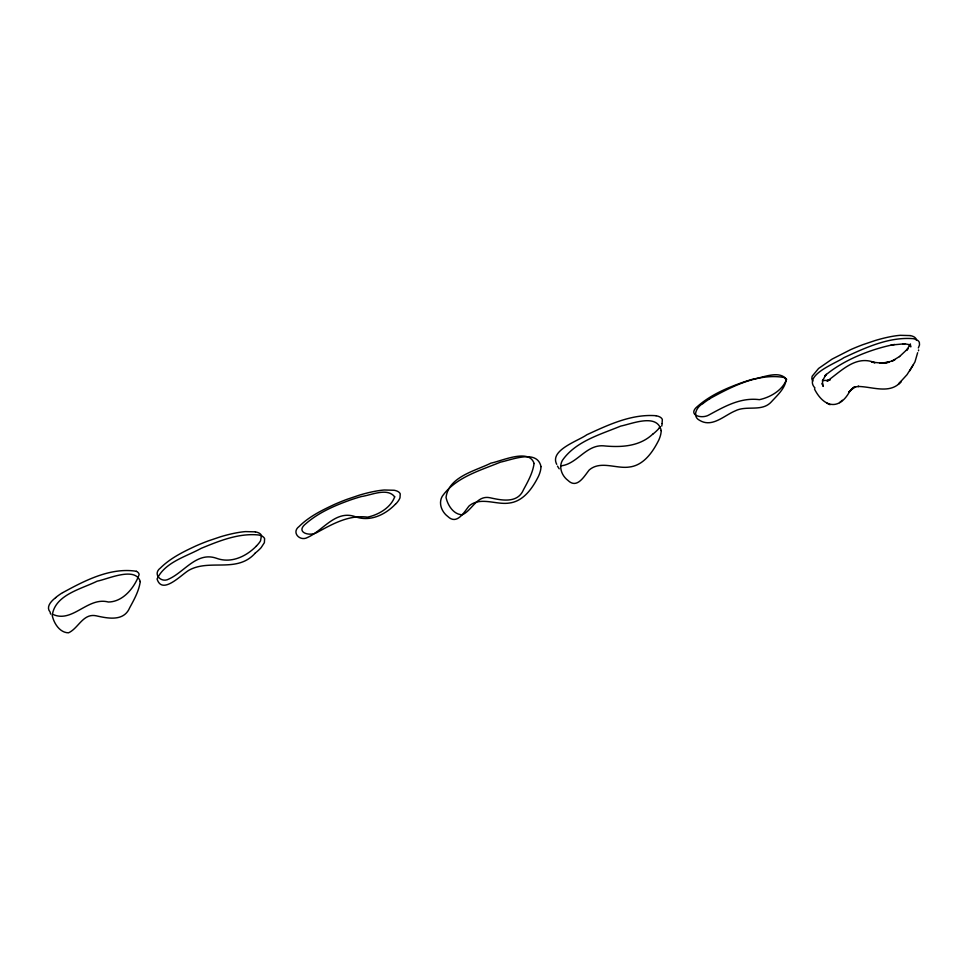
<?xml version="1.0" encoding="UTF-8"?>
<svg xmlns="http://www.w3.org/2000/svg" width="968" height="968" viewBox="0 0 968 968"><rect width="100%" height="100%" fill="white"/><g stroke="black" fill="none" stroke-linecap="round" stroke-linejoin="round"><path stroke-width="1.45" d="M917.628 352.727L914.966 361.899L909.654 370.913M661.749 426.114L662.148 423.681M918.499 350.791L918.632 349.932M910.041 345.431L910.44 343.955L906.496 350.38L908.008 348.613L899.466 356.599M662.088 423.439L662.33 419.495A58.177 15.004 -21 0 0 656.038 415.744M918.342 347.948L919.515 344.947L919.346 342.442A58.177 15.016 -21 0 0 913.126 338.655C888.685 336.767 865.416 347.742 843.769 357.736C836.316 363.109 802.847 375.148 814.983 388.011M913.078 365.057L907.04 374.664L898.473 384.03L901.353 381.319C890.318 394.835 872.313 386.51 857.902 386.462L858.749 386.377L854.877 386.994L855.809 386.643L850.739 389.971L854.333 386.982L849.093 392.052L849.819 391.229C839.22 410.795 823.889 407.576 814.487 389.051M894.589 344.451C871.297 348.928 843.636 359.927 825.414 375.269L825.837 374.785L822.473 380.884L822.703 380.17L822.413 384.175L822.389 383.316L823.211 386.401L822.328 384.26M658.845 428.413L660.261 426.658M824.627 376.213L826.273 374.289M851.562 389.293L852.324 388.446L849.093 392.052M256.532 545.916C246.296 556.491 231.122 563.715 216.445 558.258C196.734 551.385 184.537 572.003 168.771 579.07C161.172 583.389 152.291 573.951 160.349 568.095C170.308 558.161 183.206 551.833 195.826 545.964A58.298 15.089 -21.1 0 1 208.168 540.955L220.51 536.78A53.434 13.83 -21.1 0 1 245.509 531.601L255.407 531.856M395.295 504.316C385.058 514.891 369.885 522.115 355.208 516.658C335.497 509.785 323.312 530.404 307.534 537.47C299.935 541.79 291.053 532.352 299.112 526.495C309.07 516.561 321.969 510.233 334.589 504.364A58.298 15.089 -21.1 0 1 346.931 499.355L359.273 495.18A53.434 13.83 -21.1 0 1 384.272 490.002L394.17 490.268A56.398 14.568 -21 0 1 400.232 493.91L400.002 497.733A63.077 16.202 -21.5 0 1 395.513 504.255M839.546 402.64L842.341 400.256M55.733 597.619C51.594 600.729 45.532 606.803 50.106 612.018M702.635 403.68C696.658 406.996 691.672 416.518 699.888 420.499C712.4 427.844 724.342 415.308 735.402 410.807C746.788 405.06 761.901 412.247 771.375 401.841C777.001 395.585 784.395 389.233 786.04 380.642A48.896 12.632 -21 0 0 783.56 377.302M255.007 553.369C237.015 573.286 210.056 558.875 189.438 569.958C181.911 573.903 162.309 595.744 157.058 578.997C164.996 562.118 186.001 556.709 201.271 548.299C219.264 540.918 238.527 533.041 258.359 534.953A58.177 15.016 -21 0 1 264.615 538.716L264.373 542.673L261.13 547.646A69.442 18.247 -19.8 0 1 254.838 553.394M652.735 434.136C639.316 446.792 620.597 447.519 603.294 445.812C586.1 444.699 577.206 463.878 561.295 465.814M899.647 356.454L892.157 361.016L883.264 363.242L886.277 362.891L889.338 362.141L879.827 363.194L882.949 363.254L871.551 362.08L874.963 362.746C855.942 354.663 841.41 371.059 827.35 380.944M62.787 592.622C84.93 580.51 110.642 567.151 136.512 571.301M709.701 398.683C731.832 386.583 757.557 373.224 783.427 377.363M827.144 381.102L830.35 379.565L827.555 380.557L828.293 380.315L822.848 380.521M891.008 345.056L905.019 343.749L902.624 343.737M904.463 343.749L908.71 344.548L910.827 346.883L910.513 345.092M910.126 335.581L900.24 335.315A53.434 13.83 -21.1 0 0 875.241 340.506L862.887 344.668A58.298 15.089 -21.1 0 0 850.557 349.69L832.081 359.116L818.577 368.469L812.14 376.274L811.813 378.851L812.842 381.089M656.074 415.72C631.656 413.796 608.4 424.807 586.765 434.789C578.344 440.912 549.267 450.096 556.721 464.325M826.95 403.184L830.096 404.721M52.974 614.438C72.588 623.332 87.701 596.518 108.331 602.011C123.19 601.902 134.637 587.431 139.126 574.581A48.908 12.596 -20.5 0 0 136.355 571.362M557.471 466.104L559.202 468.814M50.227 612.986L50.76 614.135M916.454 340.385L916.2 339.236A56.398 14.568 -21 0 0 910.15 335.569M702.816 403.656A49.126 12.294 -21.7 0 1 709.883 398.671M55.551 597.643A49.126 12.427 -21.5 0 1 62.605 592.622M658.978 428.376A69.442 18.344 -19.7 0 1 652.904 434.112M255.37 531.88A56.398 14.556 -21 0 1 261.469 535.51L260.525 540.846A63.138 16.129 -21.7 0 1 256.423 545.94M540.991 466.6L540.846 468.645A54.873 18.84 -40.5 0 1 538.583 476.075C532.654 488.017 523.555 501.376 509.216 503.058C496.027 505.078 480.322 496.294 469.032 506.01C463.962 512.302 456.908 525.334 447.797 516.476C441.783 511.975 438.25 503.396 442.182 496.427C455.456 477.333 479.995 470.605 500.541 462.123C512.145 459.752 537.167 449.079 540.991 466.6M661.192 430.566L661.047 432.611A54.873 18.84 -40.5 0 1 658.809 440.029C652.831 451.959 643.768 465.342 629.406 467.024C616.217 469.044 600.511 460.26 589.222 469.976C584.164 476.268 577.097 489.3 567.998 480.443C561.972 475.941 558.451 467.363 562.384 460.393C575.645 441.299 600.196 434.571 620.73 426.089C632.334 423.718 657.357 413.046 661.192 430.566M394.69 496.826C390.806 507.68 378.452 514.843 367.562 517.142C348.867 514.71 332.786 523.87 317.02 532.461C309.615 536.853 294.708 532.303 306.045 523.543C318.847 512.375 334.807 505.562 350.658 499.899A55.95 14.484 -21.1 0 1 361.475 496.524C371.385 495.144 387.321 487.352 394.69 496.826M786.548 379.347C782.664 390.213 770.31 397.364 759.42 399.663C740.726 397.243 724.645 406.403 708.879 414.994C701.473 419.374 686.566 414.824 697.904 406.076C710.706 394.896 726.665 388.095 742.516 382.433A55.95 14.484 -21.1 0 1 753.334 379.057C763.244 377.665 779.18 369.873 786.548 379.347M140.251 581.538C138.981 590.916 134.189 599.482 129.724 607.698C123.831 621.807 107.799 618.383 96.062 615.781C83.006 613.119 78.468 628.341 68.51 632.818C59.75 632.745 53.833 623.259 52.236 615.454C54.898 594.703 81.203 589.113 97.187 581.163C107.726 579.191 135.387 566.074 140.251 581.538M534.07 463.478C532.799 472.856 527.996 481.423 523.531 489.639C517.638 503.747 501.618 500.323 489.869 497.721C476.813 495.059 472.275 510.281 462.329 514.758C453.569 514.686 447.639 505.199 446.042 497.395C448.716 476.643 475.01 471.053 490.994 463.103C501.533 461.131 529.206 448.015 534.07 463.478M894.904 359.6L892.157 361.016L894.904 359.6"/></g></svg>
